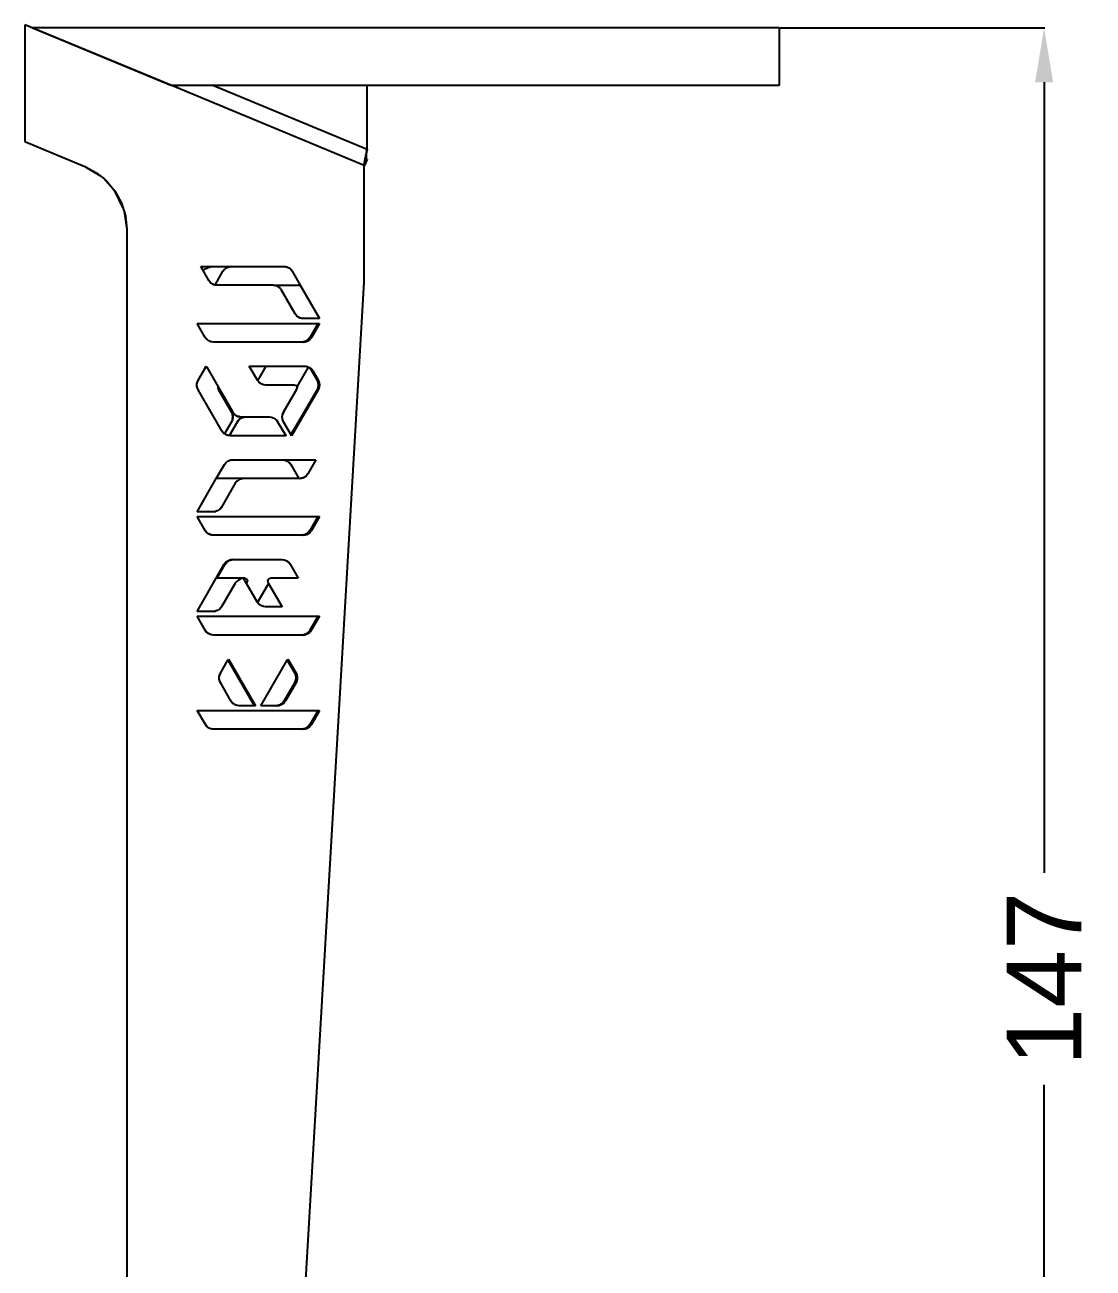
# Model space of a CAD drawing. Header units: millimetres. Extents: x -1533 to 3873, y -634 to 3374.
# Drawn here: x 830 to 1617, y 535 to 1451 of the extents above; entities that cross this region are included whole.
import ezdxf

# ---------------------------------------------------------------- set-up
doc = ezdxf.new("R2010")
doc.units = ezdxf.units.MM
doc.header["$MEASUREMENT"] = 0
doc.layers.add('DIMS', color=7, linetype='Continuous')
doc.styles.get("Standard").update_dxf_attribs({"font": 'arial.ttf'})
doc.dimstyles.new('ISO-25', dxfattribs={"dimtxt": 2.5, "dimasz": 2.5, "dimexe": 1.25, "dimexo": 0.625, "dimtad": 1, "dimtxsty": 'Standard', "dimcen": 2.5, "dimadec": 0, "dimazin": 0, "dimtfac": 1, "dimtmove": 0, "dimatfit": 3, "dimfxl": 1, "dimarcsym": 0})

# ---------------------------------------------------------------- blocks, each defined once
blk = doc.blocks.new('*D29')
at = {"layer": 'Defpoints', "color": 0}
for p in [(1385.99, 1449.01), (1114.37, -20.71), (1581.15, -20.71)]:
    blk.add_point(p, dxfattribs=at)
at = {"layer": 'DIMS', "color": 0, "lineweight": -2}
for p, q in [((1386.49, 1449.01), (1581.65, 1449.01)), ((1581.15, 1409.01), (1581.15, 826.47)), ((1581.15, 19.29), (1581.15, 670.31)), ((1114.87, -20.71), (1581.65, -20.71))]:
    blk.add_line(p, q, dxfattribs=at)
at = {"layer": 'DIMS', "color": 0}
for points in [[(1587.81, 1409.01), (1574.48, 1409.01), (1581.15, 1449.01)], [(1574.48, 19.29), (1587.81, 19.29), (1581.15, -20.71)]]:
    blk.add_solid(points, dxfattribs=at)
at = {"layer": 'DIMS', "color": 0, "insert": (1581.15, 748.39), "char_height": 55, "attachment_point": 5, "rotation": 90}
blk.add_mtext('147', dxfattribs=at)

msp = doc.modelspace()

# ---------------------------------------------------------------- linework, layer by layer
for p, q in [((830.38799, 1451.293), (830.38799, 1365.293)), ((941.99174, 1405.06524), (830.38799, 1451.293)), ((1385.98708, 1449.0127), (835.98708, 1449.0127)), ((835.98708, 1449.0127), (937.91731, 1406.79182)), ((1385.98708, 1449.0127), (1385.98708, 1406.6127)), ((937.91731, 1406.79182), (942.70692, 1406.79182)), ((941.99174, 1405.06524), (942.70692, 1406.79182)), ((1080.38799, 1347.73966), (941.99174, 1405.06524)), ((942.70692, 1406.79182), (968.91954, 1406.79182)), ((968.91954, 1406.79182), (1082.48708, 1406.79182)), ((968.91954, 1406.79182), (1082.48708, 1359.75061)), ((1082.48708, 1406.79182), (1082.98708, 1406.79182)), ((1082.48708, 1359.75061), (1082.48708, 1406.79182)), ((1082.98708, 1406.6127), (1082.98708, 1406.79182)), ((1385.98708, 1406.6127), (1082.98708, 1406.6127)), ((830.38799, 1365.293), (874.52216, 1347.012)), ((1081.66022, 1356.35402), (1081.4045, 1355.26989)), ((1081.9287, 1357.46893), (1081.66022, 1356.35402)), ((1082.20574, 1358.60457), (1081.9287, 1357.46893)), ((1081.94022, 1354.69609), (1082.01028, 1355.79883)), ((1082.01028, 1355.79883), (1082.13673, 1357.03765)), ((1082.11541, 1357.9197), (1082.48708, 1359.75061)), ((1082.13673, 1357.03765), (1082.302, 1358.37018)), ((1082.48708, 1359.75061), (1082.20574, 1358.60457)), ((1082.302, 1358.37018), (1082.48708, 1359.75061)), ((874.52216, 1347.012), (883.16651, 1342.39151)), ((874.52216, 1347.012), (885.70034, 1340.31205)), ((1080.28618, 1349.3025), (1080.26018, 1348.77291)), ((1080.26018, 1348.77291), (1080.27468, 1348.3412)), ((1080.27468, 1348.3412), (1080.3311, 1348.01069)), ((1080.35095, 1349.92571), (1080.28618, 1349.3025)), ((1080.3311, 1348.01069), (1080.4305, 1347.78388)), ((1080.45223, 1350.63702), (1080.35095, 1349.92571)), ((1080.38799, 1261.73966), (1080.38799, 1347.73966)), ((1080.57366, 1347.6627), (1080.38799, 1347.73966)), ((1080.4305, 1347.78388), (1080.57366, 1347.6627)), ((1080.58723, 1351.42969), (1080.45223, 1350.63702)), ((1082.48708, 1352.2821), (1080.57366, 1347.6627)), ((1080.75329, 1352.29739), (1080.58723, 1351.42969)), ((1080.94724, 1353.23243), (1080.75329, 1352.29739)), ((1081.16555, 1354.22622), (1080.94724, 1353.23243)), ((1081.4045, 1355.26989), (1081.16555, 1354.22622)), ((1081.94189, 1353.76659), (1081.94022, 1354.69609)), ((1082.02794, 1353.04079), (1081.94189, 1353.76659)), ((1082.20775, 1352.54132), (1082.02794, 1353.04079)), ((1082.48708, 1352.2821), (1082.20775, 1352.54132)), ((883.16651, 1342.39151), (885.70034, 1340.31205)), ((885.70034, 1340.31205), (888.20953, 1338.25281)), ((896.96147, 1328.59659), (888.20953, 1338.25281)), ((888.20953, 1338.25281), (890.74333, 1336.17337)), ((890.74333, 1336.17337), (896.96147, 1328.59659)), ((896.96147, 1328.59659), (901.58196, 1319.95218)), ((902.53338, 1316.81576), (896.96147, 1328.59659)), ((901.58196, 1319.95218), (902.53338, 1316.81576)), ((902.53338, 1316.81576), (903.47578, 1313.70909)), ((903.47578, 1313.70909), (905.38799, 1300.81803)), ((903.47578, 1313.70909), (904.42725, 1310.57254)), ((904.42725, 1310.57254), (905.38799, 1300.81803)), ((905.38799, 1300.81803), (905.38799, 234.34221)), ((961.375, 1270.74706), (959.91679, 1273.27274)), ((959.91679, 1273.27274), (967.47254, 1273.27274)), ((961.375, 1270.74706), (967.47254, 1273.27274)), ((967.47254, 1273.27274), (982.37693, 1273.27274)), ((982.37693, 1273.27274), (980.74036, 1273.0536)), ((981.1614, 1273.16642), (982.37693, 1273.27274)), ((982.37693, 1273.27274), (1021.21147, 1273.27274)), ((1021.21147, 1273.27274), (1022.427, 1273.16642)), ((1021.21147, 1273.27274), (1022.84804, 1273.0536)), ((965.91183, 1262.88907), (961.375, 1270.74706)), ((970.43169, 1259.58296), (976.31476, 1269.77274)), ((976.31476, 1269.77274), (977.26398, 1271.02161)), ((976.31476, 1269.77274), (977.01463, 1270.77225)), ((977.01463, 1270.77225), (977.26398, 1271.02161)), ((977.26398, 1271.02161), (977.55297, 1271.31059)), ((978.74716, 1272.24412), (977.55297, 1271.31059)), ((977.55297, 1271.31059), (977.87742, 1271.63504)), ((977.87742, 1271.63504), (978.74716, 1272.24412)), ((978.87693, 1272.335), (978.74716, 1272.24412)), ((980.357, 1272.95088), (978.87693, 1272.335)), ((978.87693, 1272.335), (979.9828, 1272.85062)), ((979.9828, 1272.85062), (980.357, 1272.95088)), ((980.357, 1272.95088), (980.74036, 1273.0536)), ((980.74036, 1273.0536), (981.1614, 1273.16642)), ((1022.427, 1273.16642), (1022.84804, 1273.0536)), ((1022.84804, 1273.0536), (1023.23139, 1272.95089)), ((1023.23139, 1272.95089), (1023.6056, 1272.85062)), ((1023.23139, 1272.95089), (1024.71147, 1272.335)), ((1023.6056, 1272.85062), (1024.71147, 1272.335)), ((1024.71147, 1272.335), (1024.84123, 1272.24412)), ((1024.84123, 1272.24412), (1026.03544, 1271.31059)), ((1024.84123, 1272.24412), (1025.71098, 1271.63504)), ((1025.71098, 1271.63504), (1026.03544, 1271.31059)), ((1026.03544, 1271.31059), (1026.32441, 1271.02162)), ((1027.27364, 1269.77274), (1026.32441, 1271.02162)), ((1026.32441, 1271.02162), (1026.57377, 1270.77225)), ((1026.57377, 1270.77225), (1027.27364, 1269.77274)), ((1027.27364, 1269.77274), (1033.15671, 1259.58296)), ((966.6117, 1261.88956), (965.91183, 1262.88907)), ((966.86107, 1261.64019), (965.91183, 1262.88907)), ((966.86107, 1261.64019), (966.6117, 1261.88956)), ((967.15003, 1261.35123), (966.86107, 1261.64019)), ((968.34424, 1260.41769), (967.15003, 1261.35123)), ((967.4745, 1261.02677), (967.15003, 1261.35123)), ((968.34424, 1260.41769), (967.4745, 1261.02677)), ((968.47401, 1260.32682), (968.34424, 1260.41769)), ((969.57987, 1259.81119), (968.47401, 1260.32682)), ((969.95409, 1259.71092), (968.47401, 1260.32682)), ((969.95409, 1259.71092), (969.57987, 1259.81119)), ((970.43169, 1259.58296), (969.95409, 1259.71092)), ((971.97401, 1259.38907), (970.43169, 1259.58296)), ((970.75847, 1259.4954), (970.43169, 1259.58296)), ((971.97401, 1259.38907), (970.75847, 1259.4954)), ((1013.24356, 1259.38907), (971.97401, 1259.38907)), ((1014.45909, 1259.28275), (1013.24356, 1259.38907)), ((1013.24356, 1259.38907), (1031.61439, 1259.38907)), ((1014.3152, 132.97031), (1080.38799, 1261.73966)), ((1014.88014, 1259.16993), (1014.45909, 1259.28275)), ((1014.88014, 1259.16993), (1015.08509, 1259.14249)), ((1015.26339, 1259.06725), (1014.88014, 1259.16993)), ((1015.08509, 1259.14249), (1015.26339, 1259.06725)), ((1015.6377, 1258.96695), (1015.26339, 1259.06725)), ((1016.74356, 1258.45121), (1015.6377, 1258.96695)), ((1016.7969, 1258.42008), (1016.74356, 1258.45121)), ((1016.7969, 1258.42008), (1016.87324, 1258.3604)), ((1017.74307, 1257.75138), (1016.87324, 1258.3604)), ((1018.0676, 1257.42685), (1017.74307, 1257.75138)), ((1018.0676, 1257.42685), (1018.23837, 1257.29337)), ((1018.35649, 1257.13796), (1018.0676, 1257.42685)), ((1018.35649, 1257.13796), (1018.23837, 1257.29337)), ((1018.35649, 1257.13796), (1018.60587, 1256.88858)), ((1019.30573, 1255.88907), (1018.60587, 1256.88858)), ((1029.40594, 1238.39493), (1019.30573, 1255.88907)), ((1031.61439, 1259.38907), (1033.15671, 1259.58296)), ((1032.82993, 1259.4954), (1031.61439, 1259.38907)), ((1033.15671, 1259.58296), (1032.82993, 1259.4954)), ((1033.15671, 1259.58296), (1047.41035, 1234.89493)), ((1030.10581, 1237.39542), (1029.40594, 1238.39493)), ((1030.35552, 1237.14571), (1029.40594, 1238.39493)), ((1030.35552, 1237.14571), (1030.10581, 1237.39542)), ((1030.64359, 1236.85764), (1030.35552, 1237.14571)), ((1031.83852, 1235.92355), (1030.64359, 1236.85764)), ((1030.96861, 1236.53263), (1030.64359, 1236.85764)), ((963.30086, 1221.03141), (957.34058, 1231.35489)), ((957.34058, 1231.35489), (1046.24782, 1231.35489)), ((1031.83852, 1235.92355), (1030.96861, 1236.53263)), ((1031.96812, 1235.8328), (1031.83852, 1235.92355)), ((1033.07398, 1235.31717), (1031.96812, 1235.8328)), ((1033.44748, 1235.2171), (1031.96812, 1235.8328)), ((1033.44748, 1235.2171), (1033.07398, 1235.31717)), ((1033.83245, 1235.11395), (1033.44748, 1235.2171)), ((1035.46812, 1234.89493), (1033.83245, 1235.11395)), ((1034.25258, 1235.00138), (1033.83245, 1235.11395)), ((1035.46812, 1234.89493), (1034.25258, 1235.00138)), ((1047.41035, 1234.89493), (1035.46812, 1234.89493)), ((1046.24782, 1231.35489), (1040.28754, 1221.03141)), ((1047.40885, 1231.35489), (1041.44856, 1221.03141)), ((1046.24782, 1231.35489), (1047.40885, 1231.35489)), ((964.00073, 1220.0319), (963.30086, 1221.03141)), ((964.2501, 1219.78252), (963.30086, 1221.03141)), ((964.2501, 1219.78252), (964.00073, 1220.0319)), ((964.53906, 1219.49357), (964.2501, 1219.78252)), ((965.73327, 1218.56003), (964.53906, 1219.49357)), ((964.86353, 1219.1691), (964.53906, 1219.49357)), ((965.73327, 1218.56003), (964.86353, 1219.1691)), ((965.86304, 1218.46915), (965.73327, 1218.56003)), ((966.9689, 1217.95353), (965.86304, 1218.46915)), ((967.34312, 1217.85326), (965.86304, 1218.46915)), ((1036.24529, 1217.85326), (1037.72536, 1218.46915)), ((1037.72536, 1218.46915), (1036.6195, 1217.95353)), ((1038.88638, 1218.46915), (1037.47565, 1217.87184)), ((1037.72536, 1218.46915), (1037.85516, 1218.56005)), ((1038.88638, 1218.46915), (1037.78053, 1217.95353)), ((1037.85516, 1218.56005), (1039.04933, 1219.49356)), ((1038.72487, 1219.1691), (1037.85516, 1218.56005)), ((1039.04933, 1219.49356), (1038.72487, 1219.1691)), ((1038.88638, 1218.46915), (1039.08346, 1218.60716)), ((1039.3383, 1219.78253), (1039.04933, 1219.49356)), ((1040.19702, 1219.48022), (1039.08346, 1218.60716)), ((1039.8859, 1219.1691), (1039.08346, 1218.60716)), ((1040.28754, 1221.03141), (1039.3383, 1219.78253)), ((1039.58767, 1220.0319), (1039.3383, 1219.78253)), ((1040.28754, 1221.03141), (1039.58767, 1220.0319)), ((1040.19702, 1219.48022), (1039.8859, 1219.1691)), ((1040.4901, 1219.7733), (1040.19702, 1219.48022)), ((1041.44856, 1221.03141), (1040.4901, 1219.7733)), ((1040.7487, 1220.0319), (1040.4901, 1219.7733)), ((1041.44856, 1221.03141), (1040.7487, 1220.0319)), ((967.34312, 1217.85326), (966.9689, 1217.95353)), ((967.72645, 1217.75055), (967.34312, 1217.85326)), ((969.36304, 1217.53141), (967.72645, 1217.75055)), ((968.1475, 1217.63773), (967.72645, 1217.75055)), ((969.36304, 1217.53141), (968.1475, 1217.63773)), ((1034.22536, 1217.53141), (969.36304, 1217.53141)), ((1034.22536, 1217.53141), (1035.86194, 1217.75054)), ((1035.4409, 1217.63773), (1034.22536, 1217.53141)), ((1035.38638, 1217.53141), (1034.22536, 1217.53141)), ((1035.38638, 1217.53141), (1037.10777, 1217.77327)), ((1036.60192, 1217.63773), (1035.38638, 1217.53141)), ((1035.86194, 1217.75054), (1035.4409, 1217.63773)), ((1036.24529, 1217.85326), (1035.86194, 1217.75054)), ((1036.6195, 1217.95353), (1036.24529, 1217.85326)), ((1037.10777, 1217.77327), (1036.60192, 1217.63773)), ((1037.47565, 1217.87184), (1037.10777, 1217.77327)), ((1037.78053, 1217.95353), (1037.47565, 1217.87184)), ((957.9581, 1189.47599), (963.13947, 1198.4504)), ((963.57324, 1198.78949), (963.13947, 1198.4504)), ((963.13947, 1198.4504), (963.17375, 1198.50978)), ((963.17375, 1198.50978), (963.94133, 1199.83927)), ((963.17375, 1198.50978), (963.57324, 1198.78949)), ((963.70431, 1198.88126), (963.57324, 1198.78949)), ((963.70431, 1198.88126), (964.32682, 1199.17159)), ((964.34361, 1199.14251), (963.70431, 1198.88126)), ((963.94133, 1199.83927), (964.32682, 1199.17159)), ((964.32682, 1199.17159), (964.34361, 1199.14251)), ((964.34361, 1199.14251), (972.71803, 1184.63761)), ((1001.70674, 1189.44706), (995.7184, 1199.81913)), ((995.7184, 1199.81913), (1007.87, 1199.81913)), ((1007.87, 1199.81913), (1001.88167, 1189.44706)), ((1007.87, 1199.81913), (1036.38409, 1199.81913)), ((1030.8796, 1184.65359), (1039.2448, 1199.14251)), ((1036.38409, 1199.81913), (1037.59963, 1199.7128)), ((1036.38409, 1199.81913), (1038.02067, 1199.59999)), ((1037.59963, 1199.7128), (1038.02067, 1199.59999)), ((1038.02067, 1199.59999), (1038.40402, 1199.49728)), ((1038.40402, 1199.49728), (1038.77823, 1199.39701)), ((1038.40402, 1199.49728), (1039.2448, 1199.14251)), ((1038.77823, 1199.39701), (1039.26158, 1199.17158)), ((1039.2448, 1199.14251), (1039.26158, 1199.17158)), ((1039.2448, 1199.14251), (1039.88409, 1198.88126)), ((1039.26158, 1199.17158), (1039.88409, 1198.88126)), ((1039.88409, 1198.88126), (1040.0152, 1198.78946)), ((1040.0152, 1198.78946), (1040.44893, 1198.45041)), ((1040.0152, 1198.78946), (1040.41465, 1198.50978)), ((1040.41465, 1198.50978), (1040.44893, 1198.45041)), ((1040.41465, 1198.50978), (1040.8836, 1198.18143)), ((1040.44893, 1198.45041), (1041.20806, 1197.85698)), ((1040.44893, 1198.45041), (1045.6303, 1189.47599)), ((1040.8836, 1198.18143), (1041.20806, 1197.85698)), ((1041.20806, 1197.85698), (1041.49703, 1197.568)), ((1042.44627, 1196.31913), (1041.49703, 1197.568)), ((1041.49703, 1197.568), (1041.7464, 1197.31864)), ((1041.7464, 1197.31864), (1042.44627, 1196.31913)), ((1042.44627, 1196.31913), (1046.43202, 1189.41556)), ((957.02028, 1185.97599), (957.24126, 1187.61937)), ((957.02028, 1185.97599), (957.12663, 1187.19156)), ((957.12663, 1184.76053), (957.02028, 1185.97599)), ((957.2417, 1184.33104), (957.02028, 1185.97599)), ((957.12663, 1187.19156), (957.24126, 1187.61937)), ((957.2417, 1184.33104), (957.12663, 1184.76053)), ((957.24126, 1187.61937), (957.3456, 1188.00879)), ((957.34605, 1183.94156), (957.2417, 1184.33104)), ((957.9581, 1189.47599), (957.3456, 1188.00879)), ((957.3456, 1188.00879), (957.44243, 1188.37015)), ((957.34605, 1183.94156), (957.9581, 1182.47599)), ((957.44243, 1183.58182), (957.34605, 1183.94156)), ((957.44243, 1188.37015), (957.9581, 1189.47599)), ((957.9581, 1182.47599), (957.44243, 1183.58182)), ((975.50447, 1152.08487), (957.9581, 1182.47599)), ((972.6481, 1184.29811), (972.57827, 1183.94706)), ((972.60193, 1183.85878), (972.57827, 1183.94706)), ((972.60193, 1183.85878), (972.58923, 1183.73795)), ((972.58923, 1183.73795), (972.84622, 1182.94706)), ((972.6481, 1184.29811), (972.60193, 1183.85878)), ((972.67616, 1184.5651), (972.6481, 1184.29811)), ((972.71803, 1184.63761), (972.67616, 1184.5651)), ((972.71803, 1184.63761), (983.51947, 1165.92899)), ((972.84622, 1182.94706), (982.67816, 1165.91764)), ((1001.7942, 1189.32214), (1001.70674, 1189.44706)), ((1001.88167, 1189.44706), (1001.7942, 1189.32214)), ((1002.4066, 1188.44754), (1001.7942, 1189.32214)), ((1001.7942, 1189.32214), (1002.65596, 1188.19819)), ((1002.65596, 1188.19819), (1002.4066, 1188.44754)), ((1002.94494, 1187.9092), (1002.65596, 1188.19819)), ((1004.13908, 1186.97572), (1002.94494, 1187.9092)), ((1003.2694, 1187.58475), (1002.94494, 1187.9092)), ((1004.13908, 1186.97572), (1003.2694, 1187.58475)), ((1004.26892, 1186.8848), (1004.13908, 1186.97572)), ((1005.37477, 1186.36918), (1004.26892, 1186.8848)), ((1005.74898, 1186.26891), (1004.26892, 1186.8848)), ((1005.74898, 1186.26891), (1005.37477, 1186.36918)), ((1006.13234, 1186.16619), (1005.74898, 1186.26891)), ((1007.76892, 1185.94706), (1006.13234, 1186.16619)), ((1006.55338, 1186.05338), (1006.13234, 1186.16619)), ((1007.76892, 1185.94706), (1006.55338, 1186.05338)), ((1029.01013, 1185.94706), (1007.76892, 1185.94706)), ((1020.91025, 1165.91764), (1030.74218, 1182.94706)), ((1046.43202, 1182.41556), (1026.88785, 1148.56412)), ((1045.6303, 1182.47599), (1028.08393, 1152.08487)), ((1029.01013, 1185.94706), (1029.7755, 1185.79483)), ((1029.7755, 1185.79483), (1029.79859, 1185.7794)), ((1029.7755, 1185.79483), (1029.8236, 1185.77408)), ((1029.8236, 1185.77408), (1030.42434, 1185.36124)), ((1030.42434, 1185.36124), (1030.49642, 1185.28531)), ((1030.85789, 1184.71244), (1030.49642, 1185.28531)), ((1030.74218, 1182.94706), (1030.99917, 1183.73795)), ((1030.8796, 1184.65359), (1030.85789, 1184.71244)), ((1030.91224, 1184.5651), (1030.8796, 1184.65359)), ((1030.9403, 1184.29812), (1030.91224, 1184.5651)), ((1030.9403, 1184.29812), (1031.01013, 1183.94706)), ((1030.98648, 1183.85878), (1030.9403, 1184.29812)), ((1030.98648, 1183.85878), (1031.01013, 1183.94706)), ((1030.99917, 1183.73795), (1030.98648, 1183.85878)), ((1045.6303, 1189.47599), (1046.14597, 1188.37015)), ((1045.6303, 1189.47599), (1046.24278, 1188.00883)), ((1046.24235, 1183.94157), (1045.6303, 1182.47599)), ((1046.14597, 1183.58182), (1045.6303, 1182.47599)), ((1046.14597, 1188.37015), (1046.24278, 1188.00883)), ((1046.24235, 1183.94157), (1046.14597, 1183.58182)), ((1046.3467, 1184.33103), (1046.24235, 1183.94157)), ((1046.24278, 1188.00883), (1046.34715, 1187.61934)), ((1046.3467, 1184.33103), (1046.56812, 1185.97599)), ((1046.46177, 1184.76053), (1046.3467, 1184.33103)), ((1046.56812, 1185.97599), (1046.34715, 1187.61934)), ((1046.34715, 1187.61934), (1046.46177, 1187.19156)), ((1046.43202, 1189.41556), (1046.94769, 1188.30973)), ((1047.04411, 1187.94991), (1046.43202, 1189.41556)), ((1046.43202, 1182.41556), (1047.0445, 1183.8828)), ((1046.94769, 1183.52152), (1046.43202, 1182.41556)), ((1046.46177, 1187.19156), (1046.56812, 1185.97599)), ((1046.56812, 1185.97599), (1046.46177, 1184.76053)), ((1046.94769, 1188.30973), (1047.04411, 1187.94991)), ((1047.0445, 1183.8828), (1046.94769, 1183.52152)), ((1047.04411, 1187.94991), (1047.1484, 1187.56068)), ((1047.14888, 1184.27235), (1047.0445, 1183.8828)), ((1047.1484, 1187.56068), (1047.36984, 1185.91556)), ((1047.1484, 1187.56068), (1047.2635, 1187.13114)), ((1047.36984, 1185.91556), (1047.14888, 1184.27235)), ((1047.2635, 1184.70011), (1047.14888, 1184.27235)), ((1047.2635, 1187.13114), (1047.36984, 1185.91556)), ((1047.36984, 1185.91556), (1047.2635, 1184.70011)), ((982.67816, 1165.91764), (983.19383, 1164.8118)), ((982.67816, 1165.91764), (983.29065, 1164.45044)), ((983.19383, 1164.8118), (983.29065, 1164.45044)), ((983.29065, 1164.45044), (983.395, 1164.06102)), ((983.61598, 1162.41764), (983.395, 1164.06102)), ((983.395, 1164.06102), (983.50963, 1163.63321)), ((983.50963, 1163.63321), (983.61598, 1162.41764)), ((983.51947, 1165.92899), (984.21934, 1164.92948)), ((984.21934, 1164.92948), (984.46883, 1164.67996)), ((984.58684, 1164.52469), (984.46883, 1164.67996)), ((984.46883, 1164.67996), (984.75733, 1164.39142)), ((984.75733, 1164.39142), (984.58684, 1164.52469)), ((984.75733, 1164.39142), (985.08214, 1164.06656)), ((985.08214, 1164.06656), (985.95208, 1163.45746)), ((986.02831, 1163.39786), (985.95208, 1163.45746)), ((986.08165, 1163.36673), (986.02831, 1163.39786)), ((986.08165, 1163.36673), (987.18751, 1162.85111)), ((1019.97243, 1162.41764), (1020.1934, 1164.061)), ((1019.97243, 1162.41764), (1020.07877, 1163.63321)), ((1020.07877, 1163.63321), (1020.1934, 1164.061)), ((1020.1934, 1164.061), (1020.29775, 1164.45047)), ((1020.91025, 1165.91764), (1020.29775, 1164.45047)), ((1020.29775, 1164.45047), (1020.39458, 1164.8118)), ((1020.39458, 1164.8118), (1020.91025, 1165.91764)), ((982.67816, 1158.91764), (977.50247, 1149.95308)), ((981.06857, 1148.62844), (987.0156, 1158.92899)), ((983.29025, 1160.38333), (982.67816, 1158.91764)), ((983.19383, 1160.02347), (982.67816, 1158.91764)), ((983.29025, 1160.38333), (983.19383, 1160.02347)), ((983.39453, 1160.77249), (983.29025, 1160.38333)), ((983.39453, 1160.77249), (983.61598, 1162.41764)), ((983.50963, 1161.20206), (983.39453, 1160.77249)), ((983.61598, 1162.41764), (983.50963, 1161.20206)), ((987.0156, 1158.92899), (987.96516, 1160.1782)), ((987.0156, 1158.92899), (987.71546, 1159.9285)), ((987.18751, 1162.85111), (987.56102, 1162.75103)), ((987.74011, 1162.67545), (987.56102, 1162.75103)), ((987.56102, 1162.75103), (987.94588, 1162.64791)), ((987.71546, 1159.9285), (987.96516, 1160.1782)), ((987.94588, 1162.64791), (987.74011, 1162.67545)), ((988.36611, 1162.53531), (987.94588, 1162.64791)), ((987.96516, 1160.1782), (988.25324, 1160.46628)), ((989.44814, 1161.40035), (988.25324, 1160.46628)), ((988.25324, 1160.46628), (988.57826, 1160.79129)), ((988.36611, 1162.53531), (989.58165, 1162.42899)), ((988.57826, 1160.79129), (989.44814, 1161.40035)), ((989.57778, 1161.49112), (989.44814, 1161.40035)), ((991.05713, 1162.10682), (989.57778, 1161.49112)), ((989.57778, 1161.49112), (990.68363, 1162.00675)), ((989.58165, 1162.42899), (993.07778, 1162.42899)), ((990.68363, 1162.00675), (991.05713, 1162.10682)), ((991.05713, 1162.10682), (991.44211, 1162.20997)), ((993.07778, 1162.42899), (991.44211, 1162.20997)), ((991.44211, 1162.20997), (991.86224, 1162.32254)), ((991.86224, 1162.32254), (993.07778, 1162.42899)), ((993.07778, 1162.42899), (1010.51063, 1162.42899)), ((1010.51063, 1162.42899), (1011.72617, 1162.32254)), ((1010.51063, 1162.42899), (1012.1463, 1162.20997)), ((1011.72617, 1162.32254), (1012.1463, 1162.20997)), ((1012.1463, 1162.20997), (1012.53126, 1162.10683)), ((1012.53126, 1162.10683), (1012.90477, 1162.00675)), ((1012.53126, 1162.10683), (1014.01063, 1161.49112)), ((1012.90477, 1162.00675), (1014.01063, 1161.49112)), ((1014.01063, 1161.49112), (1014.1402, 1161.4004)), ((1014.1402, 1161.4004), (1015.33517, 1160.46627)), ((1014.1402, 1161.4004), (1015.01014, 1160.79129)), ((1015.01014, 1160.79129), (1015.33517, 1160.46627)), ((1015.33517, 1160.46627), (1015.62322, 1160.17822)), ((1016.57281, 1158.92899), (1015.62322, 1160.17822)), ((1015.62322, 1160.17822), (1015.87294, 1159.9285)), ((1015.87294, 1159.9285), (1016.57281, 1158.92899)), ((1016.57281, 1158.92899), (1022.51983, 1148.62844)), ((1020.07877, 1161.20206), (1019.97243, 1162.41764)), ((1020.19387, 1160.77251), (1019.97243, 1162.41764)), ((1020.19387, 1160.77251), (1020.07877, 1161.20206)), ((1020.29816, 1160.3833), (1020.19387, 1160.77251)), ((1020.91025, 1158.91764), (1020.29816, 1160.3833)), ((1020.39458, 1160.02347), (1020.29816, 1160.3833)), ((1020.91025, 1158.91764), (1020.39458, 1160.02347)), ((1026.08593, 1149.95308), (1020.91025, 1158.91764)), ((976.20434, 1151.08536), (975.50447, 1152.08487)), ((975.50447, 1152.08487), (976.45372, 1150.83598)), ((976.45372, 1150.83598), (976.20434, 1151.08536)), ((976.74266, 1150.54705), (976.45372, 1150.83598)), ((977.06713, 1150.22257), (976.74266, 1150.54705)), ((977.50247, 1149.95308), (976.74266, 1150.54705)), ((977.48792, 1149.92789), (977.06713, 1150.22257)), ((977.50247, 1149.95308), (977.48792, 1149.92789)), ((977.93682, 1149.61354), (977.48792, 1149.92789)), ((977.93682, 1149.61354), (977.50247, 1149.95308)), ((978.06665, 1149.52262), (977.93682, 1149.61354)), ((979.17251, 1149.00699), (978.06665, 1149.52262)), ((979.54673, 1148.90672), (978.06665, 1149.52262)), ((979.54673, 1148.90672), (979.17251, 1149.00699)), ((979.93007, 1148.80401), (979.54673, 1148.90672)), ((981.06857, 1148.62844), (979.93007, 1148.80401)), ((980.35111, 1148.6912), (979.93007, 1148.80401)), ((981.06857, 1148.62844), (980.35111, 1148.6912)), ((981.56665, 1148.58487), (981.06857, 1148.62844)), ((1022.02175, 1148.58487), (981.56665, 1148.58487)), ((1022.51983, 1148.62844), (1022.02175, 1148.58487)), ((1022.54498, 1148.58487), (1022.02175, 1148.58487)), ((1022.51983, 1148.62844), (1022.54498, 1148.58487)), ((1026.08593, 1149.95308), (1026.84574, 1150.54704)), ((1026.10048, 1149.92789), (1026.08593, 1149.95308)), ((1026.52126, 1150.22257), (1026.10048, 1149.92789)), ((1026.88785, 1148.56412), (1026.10048, 1149.92789)), ((1026.84574, 1150.54704), (1026.52126, 1150.22257)), ((1027.13468, 1150.83598), (1026.84574, 1150.54704)), ((1028.08393, 1152.08487), (1027.13468, 1150.83598)), ((1027.38406, 1151.08536), (1027.13468, 1150.83598)), ((1028.08393, 1152.08487), (1027.38406, 1151.08536)), ((971.40147, 1117.00333), (977.37956, 1127.3577)), ((977.37956, 1127.3577), (978.33804, 1128.61582)), ((977.37956, 1127.3577), (978.07943, 1128.35721)), ((978.07943, 1128.35721), (978.33804, 1128.61582)), ((978.33804, 1128.61582), (978.6311, 1128.90888)), ((978.6311, 1128.90888), (979.7435, 1129.78103)), ((978.6311, 1128.90888), (978.94223, 1129.22001)), ((978.94223, 1129.22001), (979.7435, 1129.78103)), ((979.94174, 1129.91983), (979.7435, 1129.78103)), ((979.94174, 1129.91983), (981.35249, 1130.51727)), ((979.94174, 1129.91983), (981.0476, 1130.43558)), ((981.0476, 1130.43558), (981.35249, 1130.51727)), ((981.35249, 1130.51727), (981.72035, 1130.61584)), ((983.44174, 1130.8577), (981.72035, 1130.61584)), ((981.72035, 1130.61584), (982.22621, 1130.75138)), ((982.22621, 1130.75138), (983.44174, 1130.8577)), ((983.44174, 1130.8577), (1020.14665, 1130.8577)), ((1020.14665, 1130.8577), (1021.36219, 1130.75138)), ((1020.14665, 1130.8577), (1021.86804, 1130.61584)), ((1020.14665, 1130.8577), (1044.80803, 1130.8577)), ((1021.36219, 1130.75138), (1021.86804, 1130.61584)), ((1021.86804, 1130.61584), (1022.23591, 1130.51727)), ((1022.23591, 1130.51727), (1022.5408, 1130.43558)), ((1023.64665, 1129.91983), (1022.23591, 1130.51727)), ((1022.5408, 1130.43558), (1023.64665, 1129.91983)), ((1023.64665, 1129.91983), (1023.8449, 1129.78103)), ((1024.95729, 1128.90888), (1023.8449, 1129.78103)), ((1023.8449, 1129.78103), (1024.64617, 1129.22001)), ((1024.64617, 1129.22001), (1024.95729, 1128.90888)), ((1024.95729, 1128.90888), (1025.25037, 1128.61581)), ((1026.20883, 1127.3577), (1025.25037, 1128.61581)), ((1025.25037, 1128.61581), (1025.50897, 1128.35721)), ((1025.50897, 1128.35721), (1026.20883, 1127.3577)), ((1026.20883, 1127.3577), (1032.18693, 1117.00333)), ((1044.80803, 1130.8577), (1038.82981, 1120.50309)), ((1036.26636, 1117.94022), (1034.85553, 1117.34314)), ((1036.26636, 1117.94022), (1035.15993, 1117.4246)), ((1036.46462, 1118.07899), (1036.26636, 1117.94022)), ((1037.57752, 1118.95122), (1036.46462, 1118.07899)), ((1037.26639, 1118.64017), (1036.46462, 1118.07899)), ((1037.57752, 1118.95122), (1037.26639, 1118.64017)), ((1037.87108, 1119.24472), (1037.57752, 1118.95122)), ((1038.82981, 1120.50309), (1037.87108, 1119.24472)), ((1038.12963, 1119.50321), (1037.87108, 1119.24472)), ((1038.82981, 1120.50309), (1038.12963, 1119.50321)), ((957.28233, 1092.54825), (971.40147, 1117.00333)), ((991.35762, 1117.0117), (971.40147, 1117.00333)), ((985.3951, 1113.52042), (975.30753, 1096.04825)), ((986.09496, 1114.51993), (985.3951, 1113.52042)), ((986.35357, 1114.77854), (986.09496, 1114.51993)), ((986.64663, 1115.0716), (986.35357, 1114.77854)), ((986.35357, 1114.77854), (986.4733, 1114.9357)), ((986.4733, 1114.9357), (986.64663, 1115.0716)), ((986.95776, 1115.38273), (986.64663, 1115.0716)), ((987.75902, 1115.94375), (986.95776, 1115.38273)), ((987.75902, 1115.94375), (987.87348, 1116.03348)), ((987.87348, 1116.03348), (987.90934, 1116.049)), ((987.95727, 1116.08255), (987.90934, 1116.049)), ((989.06313, 1116.5983), (987.95727, 1116.08255)), ((990.24173, 1116.9141), (989.06313, 1116.5983)), ((989.52852, 1116.74942), (989.06313, 1116.5983)), ((989.52852, 1116.74942), (990.24173, 1116.9141)), ((991.35762, 1117.0117), (990.24173, 1116.9141)), ((991.46021, 1117.02042), (991.35762, 1117.0117)), ((1012.12819, 1117.02042), (991.46021, 1117.02042)), ((1012.22823, 1117.0117), (1012.12819, 1117.02042)), ((1032.18693, 1117.00333), (1012.22823, 1117.0117)), ((1032.76469, 1117.00309), (1032.18693, 1117.00333)), ((1032.76469, 1117.00309), (1034.48618, 1117.2443)), ((1033.98076, 1117.10904), (1032.76469, 1117.00309)), ((1034.48618, 1117.2443), (1033.98076, 1117.10904)), ((1034.85553, 1117.34314), (1034.48618, 1117.2443)), ((1035.15993, 1117.4246), (1034.85553, 1117.34314)), ((969.24535, 1092.54825), (957.28233, 1092.54825)), ((969.24535, 1092.54825), (970.96674, 1092.79011)), ((970.46089, 1092.65458), (969.24535, 1092.54825)), ((970.96674, 1092.79011), (970.46089, 1092.65458)), ((971.31196, 1092.87888), (970.96674, 1092.79011)), ((972.74535, 1093.48612), (971.31196, 1092.87888)), ((971.63949, 1092.97037), (971.31196, 1092.87888)), ((972.74535, 1093.48612), (971.63949, 1092.97037)), ((972.74535, 1093.48612), (972.94359, 1093.62492)), ((974.05599, 1094.49707), (972.94359, 1093.62492)), ((973.74486, 1094.18595), (972.94359, 1093.62492)), ((974.05599, 1094.49707), (973.74486, 1094.18595)), ((974.34905, 1094.79014), (974.05599, 1094.49707)), ((975.30753, 1096.04825), (974.34905, 1094.79014)), ((974.60766, 1095.04874), (974.34905, 1094.79014)), ((975.30753, 1096.04825), (974.60766, 1095.04874)), ((963.2533, 1078.74125), (957.34358, 1088.97721)), ((957.34358, 1088.97721), (1046.24482, 1088.97721)), ((1046.24482, 1088.97721), (1040.3351, 1078.74125)), ((1047.41036, 1088.97721), (1041.50065, 1078.74125)), ((1046.24482, 1088.97721), (1047.41036, 1088.97721)), ((963.95317, 1077.74173), (963.2533, 1078.74125)), ((963.2533, 1078.74125), (964.20252, 1077.49238)), ((964.20252, 1077.49238), (963.95317, 1077.74173)), ((964.49151, 1077.20339), (964.20252, 1077.49238)), ((965.6844, 1076.27088), (964.49151, 1077.20339)), ((964.81596, 1076.87894), (964.49151, 1077.20339)), ((965.6844, 1076.27088), (964.81596, 1076.87894)), ((965.81547, 1076.17911), (965.6844, 1076.27088)), ((966.92134, 1075.66336), (965.81547, 1076.17911)), ((967.29554, 1075.5631), (965.81547, 1076.17911)), ((967.29554, 1075.5631), (966.92134, 1075.66336)), ((967.67889, 1075.46038), (967.29554, 1075.5631)), ((969.31547, 1075.24125), (967.67889, 1075.46038)), ((968.09993, 1075.34757), (967.67889, 1075.46038)), ((969.31547, 1075.24125), (968.09993, 1075.34757)), ((1034.27293, 1075.24125), (969.31547, 1075.24125)), ((1034.27293, 1075.24125), (1035.90951, 1075.46038)), ((1035.48847, 1075.34757), (1034.27293, 1075.24125)), ((1035.43847, 1075.24125), (1034.27293, 1075.24125)), ((1035.43847, 1075.24125), (1037.15985, 1075.48311)), ((1036.65401, 1075.34757), (1035.43847, 1075.24125)), ((1035.90951, 1075.46038), (1035.48847, 1075.34757)), ((1036.29285, 1075.5631), (1035.90951, 1075.46038)), ((1036.29285, 1075.5631), (1037.77293, 1076.17911)), ((1036.66707, 1075.66336), (1036.29285, 1075.5631)), ((1037.15985, 1075.48311), (1036.65401, 1075.34757)), ((1037.77293, 1076.17911), (1036.66707, 1075.66336)), ((1037.52773, 1075.58167), (1037.15985, 1075.48311)), ((1038.93847, 1076.17911), (1037.52773, 1075.58167)), ((1037.83261, 1075.66336), (1037.52773, 1075.58167)), ((1037.77293, 1076.17911), (1037.90403, 1076.27091)), ((1038.93847, 1076.17911), (1037.83261, 1075.66336)), ((1037.90403, 1076.27091), (1039.0969, 1077.2034)), ((1038.77244, 1076.87894), (1037.90403, 1076.27091)), ((1039.0969, 1077.2034), (1038.77244, 1076.87894)), ((1038.93847, 1076.17911), (1039.13671, 1076.31791)), ((1039.38586, 1077.49236), (1039.0969, 1077.2034)), ((1040.24911, 1077.19006), (1039.13671, 1076.31791)), ((1039.93798, 1076.87894), (1039.13671, 1076.31791)), ((1040.3351, 1078.74125), (1039.38586, 1077.49236)), ((1039.63524, 1077.74173), (1039.38586, 1077.49236)), ((1040.3351, 1078.74125), (1039.63524, 1077.74173)), ((1040.24911, 1077.19006), (1039.93798, 1076.87894)), ((1040.54218, 1077.48314), (1040.24911, 1077.19006)), ((1041.50065, 1078.74125), (1040.54218, 1077.48314)), ((1040.80078, 1077.74173), (1040.54218, 1077.48314)), ((1041.50065, 1078.74125), (1040.80078, 1077.74173)), ((957.22239, 1019.11686), (977.27913, 1053.85624)), ((971.95655, 1043.56717), (977.89691, 1053.85624)), ((977.27913, 1053.85624), (978.23758, 1055.11433)), ((977.27913, 1053.85624), (977.979, 1054.85575)), ((977.89691, 1053.85624), (978.84648, 1055.10545)), ((977.89691, 1053.85624), (978.59678, 1054.85575)), ((977.979, 1054.85575), (978.23758, 1055.11433)), ((978.23758, 1055.11433), (978.5306, 1055.40735)), ((978.5306, 1055.40735), (979.64441, 1056.28051)), ((978.5306, 1055.40735), (978.84179, 1055.71854)), ((978.59678, 1054.85575), (978.84648, 1055.10545)), ((978.84179, 1055.71854), (979.64441, 1056.28051)), ((978.84648, 1055.10545), (979.13456, 1055.39353)), ((980.32951, 1056.32765), (979.13456, 1055.39353)), ((979.13456, 1055.39353), (979.45957, 1055.71854)), ((979.45957, 1055.71854), (980.32951, 1056.32765)), ((979.84131, 1056.41837), (979.64441, 1056.28051)), ((979.84131, 1056.41837), (981.25156, 1057.01559)), ((979.84131, 1056.41837), (980.94717, 1056.93399)), ((980.45909, 1056.41837), (980.32951, 1056.32765)), ((981.9387, 1057.03417), (980.45909, 1056.41837)), ((980.45909, 1056.41837), (981.56495, 1056.93399)), ((980.94717, 1056.93399), (981.25156, 1057.01559)), ((981.25156, 1057.01559), (981.62034, 1057.11443)), ((981.56495, 1056.93399), (981.9387, 1057.03417)), ((982.74356, 1057.24991), (981.62034, 1057.11443)), ((981.62034, 1057.11443), (982.12577, 1057.24991)), ((981.9387, 1057.03417), (982.32284, 1057.13714)), ((982.12577, 1057.24991), (983.34131, 1057.35624)), ((983.95909, 1057.35624), (982.32284, 1057.13714)), ((982.32284, 1057.13714), (982.74356, 1057.24991)), ((982.74356, 1057.24991), (983.95909, 1057.35624)), ((983.34131, 1057.35624), (982.74356, 1057.24991)), ((983.34131, 1057.35624), (983.95909, 1057.35624)), ((983.95909, 1057.35624), (1019.62931, 1057.35624)), ((1019.62931, 1057.35624), (1020.84485, 1057.24991)), ((1019.62931, 1057.35624), (1021.26557, 1057.13714)), ((1020.84485, 1057.24991), (1021.26557, 1057.13714)), ((1021.26557, 1057.13714), (1021.6497, 1057.03418)), ((1021.6497, 1057.03418), (1022.02345, 1056.93399)), ((1021.6497, 1057.03418), (1023.12931, 1056.41837)), ((1022.02345, 1056.93399), (1023.12931, 1056.41837)), ((1023.12931, 1056.41837), (1023.25892, 1056.32762)), ((1023.25892, 1056.32762), (1024.45384, 1055.39353)), ((1023.25892, 1056.32762), (1024.12882, 1055.71854)), ((1024.12882, 1055.71854), (1024.45384, 1055.39353)), ((1024.45384, 1055.39353), (1024.74191, 1055.10546)), ((1025.69149, 1053.85624), (1024.74191, 1055.10546)), ((1024.74191, 1055.10546), (1024.99162, 1054.85575)), ((1024.99162, 1054.85575), (1025.69149, 1053.85624)), ((1025.69149, 1053.85624), (1031.63185, 1043.56717)), ((991.47322, 1043.54691), (971.95655, 1043.56717)), ((985.0041, 1039.49894), (975.25729, 1022.61686)), ((985.80036, 1040.54032), (985.0041, 1039.49894)), ((985.80036, 1040.54032), (986.08972, 1040.82341)), ((986.08972, 1040.82341), (986.22538, 1040.98893)), ((986.22538, 1040.98893), (986.40636, 1041.1332)), ((986.7374, 1041.45707), (986.40636, 1041.1332)), ((987.63739, 1042.11454), (986.7374, 1041.45707)), ((987.63739, 1042.11454), (987.73187, 1042.18985)), ((987.73187, 1042.18985), (987.79596, 1042.23038)), ((987.73187, 1042.18985), (987.75875, 1042.2032)), ((988.95426, 1042.84427), (987.79596, 1042.23038)), ((989.47633, 1043.0557), (988.95426, 1042.84427)), ((990.18848, 1043.28617), (989.47633, 1043.0557)), ((991.47322, 1043.54691), (990.18848, 1043.28617)), ((992.3856, 1043.56717), (991.47322, 1043.54691)), ((993.65561, 1039.7669), (991.47322, 1043.54691)), ((992.3856, 1043.56717), (993.15096, 1043.41495)), ((993.19908, 1043.39432), (993.15096, 1043.41495)), ((993.79981, 1042.98136), (993.19908, 1043.39432)), ((993.65561, 1039.7669), (994.11765, 1040.56717)), ((1001.52663, 1026.13395), (993.65561, 1039.7669)), ((993.87189, 1042.90543), (993.79981, 1042.98136)), ((994.0075, 1042.67056), (993.87189, 1042.90543)), ((994.23335, 1042.33255), (994.0075, 1042.67056)), ((994.24949, 1042.25141), (994.0075, 1042.67056)), ((994.11765, 1040.56717), (994.37464, 1041.35819)), ((994.23335, 1042.33255), (994.24949, 1042.25141)), ((994.28771, 1042.18522), (994.24949, 1042.25141)), ((994.31579, 1041.91815), (994.28771, 1042.18522)), ((994.31579, 1041.91815), (994.3856, 1041.56717)), ((994.36195, 1041.47892), (994.31579, 1041.91815)), ((994.36195, 1041.47892), (994.3856, 1041.56717)), ((994.37464, 1041.35819), (994.36195, 1041.47892)), ((1009.93279, 1039.7669), (1002.06177, 1026.13395)), ((1009.2028, 1041.56717), (1009.27262, 1041.9182)), ((1009.2028, 1041.56717), (1009.22645, 1041.47892)), ((1009.22645, 1041.47892), (1009.21375, 1041.35819)), ((1009.21375, 1041.35819), (1009.47075, 1040.56717)), ((1009.27262, 1041.9182), (1009.22645, 1041.47892)), ((1009.30069, 1042.18522), (1009.27262, 1041.9182)), ((1009.3389, 1042.25139), (1009.30069, 1042.18522)), ((1009.58092, 1042.67058), (1009.3389, 1042.25139)), ((1009.3389, 1042.25139), (1009.35504, 1042.33255)), ((1009.35504, 1042.33255), (1009.58092, 1042.67058)), ((1009.47075, 1040.56717), (1009.93279, 1039.7669)), ((1009.58092, 1042.67058), (1009.71651, 1042.90543)), ((1009.71651, 1042.90543), (1009.75799, 1042.93557)), ((1009.75799, 1042.93557), (1009.78858, 1042.98136)), ((1009.78858, 1042.98136), (1010.19208, 1043.251)), ((1009.93279, 1039.7669), (1019.82455, 1022.63395)), ((1010.19208, 1043.251), (1010.38933, 1043.39432)), ((1010.38933, 1043.39432), (1010.43743, 1043.41495)), ((1010.43743, 1043.41495), (1011.2028, 1043.56717)), ((1031.63185, 1043.56717), (1011.2028, 1043.56717)), ((1001.7942, 1025.75182), (1001.52663, 1026.13395)), ((1002.06177, 1026.13395), (1001.7942, 1025.75182)), ((969.19512, 1019.11686), (957.22239, 1019.11686)), ((969.19512, 1019.11686), (970.91555, 1019.35858)), ((970.41065, 1019.2233), (969.19512, 1019.11686)), ((970.91555, 1019.35858), (970.41065, 1019.2233)), ((971.28504, 1019.45758), (970.91555, 1019.35858)), ((972.69512, 1020.05472), (971.28504, 1019.45758)), ((971.58926, 1019.5391), (971.28504, 1019.45758)), ((972.69512, 1020.05472), (971.58926, 1019.5391)), ((972.69512, 1020.05472), (972.89202, 1020.19259)), ((974.00583, 1021.06575), (972.89202, 1020.19259)), ((973.69463, 1020.75455), (972.89202, 1020.19259)), ((974.00583, 1021.06575), (973.69463, 1020.75455)), ((974.29882, 1021.35874), (974.00583, 1021.06575)), ((975.25729, 1022.61686), (974.29882, 1021.35874)), ((974.55743, 1021.61734), (974.29882, 1021.35874)), ((975.25729, 1022.61686), (974.55743, 1021.61734)), ((1002.2265, 1025.13443), (1001.7942, 1025.75182)), ((1001.7942, 1025.75182), (1002.47599, 1024.88491)), ((1002.47599, 1024.88491), (1002.2265, 1025.13443)), ((1002.76448, 1024.59638), (1002.47599, 1024.88491)), ((1003.95923, 1023.66241), (1002.76448, 1024.59638)), ((1003.0893, 1024.27152), (1002.76448, 1024.59638)), ((1003.95923, 1023.66241), (1003.0893, 1024.27152)), ((1003.95923, 1023.66241), (1004.08881, 1023.57169)), ((1005.19467, 1023.05607), (1004.08881, 1023.57169)), ((1005.56818, 1022.95599), (1004.08881, 1023.57169)), ((1005.56818, 1022.95599), (1005.19467, 1023.05607)), ((1005.95303, 1022.85287), (1005.56818, 1022.95599)), ((1007.58881, 1022.63395), (1005.95303, 1022.85287)), ((1006.37327, 1022.74027), (1005.95303, 1022.85287)), ((1007.58881, 1022.63395), (1006.37327, 1022.74027)), ((1019.82455, 1022.63395), (1007.58881, 1022.63395)), ((963.20513, 1005.2136), (957.2209, 1015.57865)), ((957.2209, 1015.57865), (1046.36749, 1015.57865)), ((1046.36749, 1015.57865), (1040.38326, 1005.2136)), ((1047.311, 1015.57865), (1041.32677, 1005.2136)), ((1046.36749, 1015.57865), (1047.311, 1015.57865)), ((963.905, 1004.21409), (963.20513, 1005.2136)), ((963.20513, 1005.2136), (964.15455, 1003.96454)), ((964.15455, 1003.96454), (963.905, 1004.21409)), ((964.44306, 1003.67603), (964.15455, 1003.96454)), ((965.63692, 1002.74276), (964.44306, 1003.67603)), ((964.7678, 1003.35129), (964.44306, 1003.67603)), ((965.63692, 1002.74276), (964.7678, 1003.35129)), ((965.76731, 1002.65146), (965.63692, 1002.74276)), ((966.87317, 1002.13578), (965.76731, 1002.65146)), ((967.24704, 1002.0356), (965.76731, 1002.65146)), ((967.24704, 1002.0356), (966.87317, 1002.13578)), ((967.63118, 1001.93267), (967.24704, 1002.0356)), ((969.26731, 1001.7136), (967.63118, 1001.93267)), ((968.05177, 1001.81998), (967.63118, 1001.93267)), ((969.26731, 1001.7136), (968.05177, 1001.81998)), ((1034.32109, 1001.7136), (969.26731, 1001.7136)), ((1034.32109, 1001.7136), (1035.95722, 1001.93267)), ((1035.53663, 1001.81998), (1034.32109, 1001.7136)), ((1035.26459, 1001.7136), (1034.32109, 1001.7136)), ((1035.26459, 1001.7136), (1036.9855, 1001.95539)), ((1036.48013, 1001.81998), (1035.26459, 1001.7136)), ((1035.95722, 1001.93267), (1035.53663, 1001.81998)), ((1036.34136, 1002.0356), (1035.95722, 1001.93267)), ((1036.34136, 1002.0356), (1037.82109, 1002.65146)), ((1036.71523, 1002.13578), (1036.34136, 1002.0356)), ((1036.9855, 1001.95539), (1036.48013, 1001.81998)), ((1037.82109, 1002.65146), (1036.71523, 1002.13578)), ((1037.35418, 1002.05418), (1036.9855, 1001.95539)), ((1038.76459, 1002.65146), (1037.35418, 1002.05418)), ((1037.65873, 1002.13578), (1037.35418, 1002.05418)), ((1038.76459, 1002.65146), (1037.65873, 1002.13578)), ((1037.95145, 1002.74274), (1037.82109, 1002.65146)), ((1037.95145, 1002.74274), (1039.14534, 1003.67603)), ((1038.8206, 1003.35129), (1037.95145, 1002.74274)), ((1038.96211, 1002.78976), (1038.76459, 1002.65146)), ((1039.14534, 1003.67603), (1038.8206, 1003.35129)), ((1040.07549, 1003.66268), (1038.96211, 1002.78976)), ((1039.7641, 1003.35129), (1038.96211, 1002.78976)), ((1039.43385, 1003.96454), (1039.14534, 1003.67603)), ((1040.38326, 1005.2136), (1039.43385, 1003.96454)), ((1039.6834, 1004.21409), (1039.43385, 1003.96454)), ((1040.38326, 1005.2136), (1039.6834, 1004.21409)), ((1040.07549, 1003.66268), (1039.7641, 1003.35129)), ((1040.36814, 1003.95533), (1040.07549, 1003.66268)), ((1041.32677, 1005.2136), (1040.36814, 1003.95533)), ((1040.6269, 1004.21409), (1040.36814, 1003.95533)), ((1041.32677, 1005.2136), (1040.6269, 1004.21409)), ((974.42171, 973.64249), (979.93676, 983.1948)), ((979.93676, 983.1948), (980.40748, 984.01011)), ((979.93676, 983.1948), (999.28658, 949.67997)), ((980.40748, 984.01011), (1000.22801, 949.67997)), ((1004.30182, 949.67997), (1023.65164, 983.19481)), ((1023.65164, 983.19481), (1024.12256, 984.01047)), ((1023.65164, 983.19481), (1029.16669, 973.64249)), ((1024.12256, 984.01047), (1030.10708, 973.64499)), ((973.48389, 970.14249), (973.70486, 971.78581)), ((973.48389, 970.14249), (973.59023, 971.35801)), ((973.59023, 971.35801), (973.70486, 971.78581)), ((973.70486, 971.78581), (973.80922, 972.17525)), ((974.42171, 973.64249), (973.80922, 972.17525)), ((973.80922, 972.17525), (973.90604, 972.53659)), ((973.90604, 972.53659), (974.42171, 973.64249)), ((1029.16669, 973.64249), (1029.68236, 972.53659)), ((1029.16669, 973.64249), (1029.77918, 972.17527)), ((1029.68236, 972.53659), (1029.77918, 972.17527)), ((1029.77918, 972.17527), (1029.88354, 971.7858)), ((1030.10451, 970.14249), (1029.88354, 971.7858)), ((1029.88354, 971.7858), (1029.99817, 971.35801)), ((1029.99817, 971.35801), (1030.10451, 970.14249)), ((1030.10708, 973.64499), (1030.62276, 972.53916)), ((1030.71916, 972.17936), (1030.10708, 973.64499)), ((1030.62276, 972.53916), (1030.71916, 972.17936)), ((1030.71916, 972.17936), (1030.82347, 971.79004)), ((1030.82347, 971.79004), (1031.0449, 970.14499)), ((1030.82347, 971.79004), (1030.93856, 971.36051)), ((1030.93856, 971.36051), (1031.0449, 970.14499)), ((973.59023, 968.92691), (973.48389, 970.14249)), ((973.70534, 968.49734), (973.48389, 970.14249)), ((973.70534, 968.49734), (973.59023, 968.92691)), ((973.80962, 968.10818), (973.70534, 968.49734)), ((974.42171, 966.64249), (973.80962, 968.10818)), ((973.90604, 967.74833), (973.80962, 968.10818)), ((974.42171, 966.64249), (973.90604, 967.74833)), ((982.1943, 953.17997), (974.42171, 966.64249)), ((1029.16669, 966.64249), (1021.3941, 953.17997)), ((1030.10708, 966.64499), (1022.33303, 953.17997)), ((1029.16669, 966.64249), (1029.77878, 968.10816)), ((1029.68236, 967.74833), (1029.16669, 966.64249)), ((1029.77878, 968.10816), (1029.68236, 967.74833)), ((1029.88306, 968.49735), (1029.77878, 968.10816)), ((1029.88306, 968.49735), (1030.10451, 970.14249)), ((1029.99817, 968.92691), (1029.88306, 968.49735)), ((1030.10451, 970.14249), (1029.99817, 968.92691)), ((1030.10708, 966.64499), (1030.7196, 968.11228)), ((1030.62276, 967.75083), (1030.10708, 966.64499)), ((1030.7196, 968.11228), (1030.62276, 967.75083)), ((1030.82393, 968.50166), (1030.7196, 968.11228)), ((1031.0449, 970.14499), (1030.82393, 968.50166)), ((1030.93856, 968.92948), (1030.82393, 968.50166)), ((1031.0449, 970.14499), (1030.93856, 968.92948)), ((982.89417, 952.18045), (982.1943, 953.17997)), ((982.1943, 953.17997), (983.14354, 951.93108)), ((1021.3941, 953.17997), (1020.44485, 951.93107)), ((1021.3941, 953.17997), (1020.69423, 952.18045)), ((1022.33303, 953.17997), (1021.37457, 951.92186)), ((1022.33303, 953.17997), (1021.63317, 952.18045)), ((963.32619, 935.793), (957.34294, 946.15628)), ((957.34294, 946.15628), (1046.24546, 946.15628)), ((983.14354, 951.93108), (982.89417, 952.18045)), ((983.43247, 951.64216), (983.14354, 951.93108)), ((984.62677, 950.7086), (983.43247, 951.64216)), ((983.75697, 951.31766), (983.43247, 951.64216)), ((984.62677, 950.7086), (983.75697, 951.31766)), ((984.62677, 950.7086), (984.75648, 950.61777)), ((985.86234, 950.10209), (984.75648, 950.61777)), ((986.2366, 950.0018), (984.75648, 950.61777)), ((986.2366, 950.0018), (985.86234, 950.10209)), ((986.61989, 949.89911), (986.2366, 950.0018)), ((988.25648, 949.67997), (986.61989, 949.89911)), ((987.04094, 949.78629), (986.61989, 949.89911)), ((988.25648, 949.67997), (987.04094, 949.78629)), ((999.28658, 949.67997), (988.25648, 949.67997)), ((1000.22801, 949.67997), (999.28658, 949.67997)), ((1015.33192, 949.67997), (1004.30182, 949.67997)), ((1015.33192, 949.67997), (1016.9685, 949.8991)), ((1016.54746, 949.78629), (1015.33192, 949.67997)), ((1016.27085, 949.67997), (1015.33192, 949.67997)), ((1016.27085, 949.67997), (1017.99181, 949.92171)), ((1017.48639, 949.78629), (1016.27085, 949.67997)), ((1016.9685, 949.8991), (1016.54746, 949.78629)), ((1017.35181, 950.00181), (1016.9685, 949.8991)), ((1017.35181, 950.00181), (1018.83192, 950.61777)), ((1017.72606, 950.10209), (1017.35181, 950.00181)), ((1017.99181, 949.92171), (1017.48639, 949.78629)), ((1018.83192, 950.61777), (1017.72606, 950.10209)), ((1018.36045, 950.02049), (1017.99181, 949.92171)), ((1019.77085, 950.61777), (1018.36045, 950.02049)), ((1018.665, 950.10209), (1018.36045, 950.02049)), ((1019.77085, 950.61777), (1018.665, 950.10209)), ((1018.83192, 950.61777), (1018.96166, 950.70862)), ((1018.96166, 950.70862), (1020.15594, 951.64216)), ((1019.83143, 951.31766), (1018.96166, 950.70862)), ((1019.77085, 950.61777), (1019.96851, 950.75618)), ((1020.15594, 951.64216), (1019.83143, 951.31766)), ((1021.08149, 951.62878), (1019.96851, 950.75618)), ((1020.77037, 951.31766), (1019.96851, 950.75618)), ((1020.44485, 951.93107), (1020.15594, 951.64216)), ((1020.69423, 952.18045), (1020.44485, 951.93107)), ((1021.08149, 951.62878), (1020.77037, 951.31766)), ((1021.37457, 951.92186), (1021.08149, 951.62878)), ((1021.63317, 952.18045), (1021.37457, 951.92186)), ((1046.24546, 946.15628), (1040.26221, 935.793)), ((1047.43303, 946.15628), (1041.44979, 935.793)), ((1046.24546, 946.15628), (1047.43303, 946.15628)), ((964.02606, 934.79349), (963.32619, 935.793)), ((963.32619, 935.793), (964.27544, 934.54411)), ((964.27544, 934.54411), (964.02606, 934.79349)), ((964.56434, 934.25521), (964.27544, 934.54411)), ((1039.31296, 934.54411), (1039.02405, 934.2552)), ((1040.26221, 935.793), (1039.31296, 934.54411)), ((1039.56235, 934.79349), (1039.31296, 934.54411)), ((1040.26221, 935.793), (1039.56235, 934.79349)), ((1040.49134, 934.53491), (1040.19827, 934.24184)), ((1041.44979, 935.793), (1040.49134, 934.53491)), ((1040.74992, 934.79349), (1040.49134, 934.53491)), ((1041.44979, 935.793), (1040.74992, 934.79349)), ((965.7586, 933.32168), (964.56434, 934.25521)), ((964.88885, 933.9307), (964.56434, 934.25521)), ((965.7586, 933.32168), (964.88885, 933.9307)), ((965.88837, 933.23081), (965.7586, 933.32168)), ((966.99423, 932.71518), (965.88837, 933.23081)), ((967.36822, 932.61496), (965.88837, 933.23081)), ((967.36822, 932.61496), (966.99423, 932.71518)), ((967.75195, 932.51212), (967.36822, 932.61496)), ((969.38837, 932.293), (967.75195, 932.51212)), ((968.17283, 932.39933), (967.75195, 932.51212)), ((969.38837, 932.293), (968.17283, 932.39933)), ((1034.20003, 932.293), (969.38837, 932.293)), ((1034.20003, 932.293), (1035.83645, 932.51212)), ((1035.41557, 932.39933), (1034.20003, 932.293)), ((1035.38761, 932.293), (1034.20003, 932.293)), ((1035.38761, 932.293), (1037.10835, 932.53472)), ((1036.60314, 932.39933), (1035.38761, 932.293)), ((1035.83645, 932.51212), (1035.41557, 932.39933)), ((1036.22019, 932.61496), (1035.83645, 932.51212)), ((1036.22019, 932.61496), (1037.70003, 933.23081)), ((1036.59418, 932.71518), (1036.22019, 932.61496)), ((1037.70003, 933.23081), (1036.59418, 932.71518)), ((1037.10835, 932.53472), (1036.60314, 932.39933)), ((1037.47745, 932.63363), (1037.10835, 932.53472)), ((1038.88761, 933.23081), (1037.47745, 932.63363)), ((1037.78175, 932.71518), (1037.47745, 932.63363)), ((1037.70003, 933.23081), (1037.82977, 933.32166)), ((1038.88761, 933.23081), (1037.78175, 932.71518)), ((1037.82977, 933.32166), (1039.02405, 934.2552)), ((1038.69955, 933.9307), (1037.82977, 933.32166)), ((1039.02405, 934.2552), (1038.69955, 933.9307)), ((1039.08457, 933.36873), (1038.88761, 933.23081)), ((1040.19827, 934.24184), (1039.08457, 933.36873)), ((1039.88712, 933.9307), (1039.08457, 933.36873)), ((1040.19827, 934.24184), (1039.88712, 933.9307))]:
    msp.add_line(p, q)

# ---------------------------------------------------------------- dimensions: what is measured, and where the dimension line sits
at = {"layer": 'DIMS'}
dim = msp.add_linear_dim(base=(1581.146, -20.707), p1=(1385.98708, 1449.0127), p2=(1114.37155, -20.707), angle=270, text='147', dimstyle='ISO-25', override={"dimtxt": 55, "dimasz": 40, "dimexe": 0.5, "dimexo": 0.5, "dimgap": 20, "dimtad": 0, "dimtih": 1, "dimtoh": 1, "dimdec": 0, "dimzin": 0, "dimadec": 2, "dimtfac": 2, "dimtdec": 1, "dimtzin": 0}, dxfattribs=at)
dim.commit()
dim.dimension.update_dxf_attribs({"geometry": '*D29', "text_midpoint": (1581.146, 748.38677), "dimtype": 160, "text_rotation": 90})

doc.saveas('drawing.dxf')
